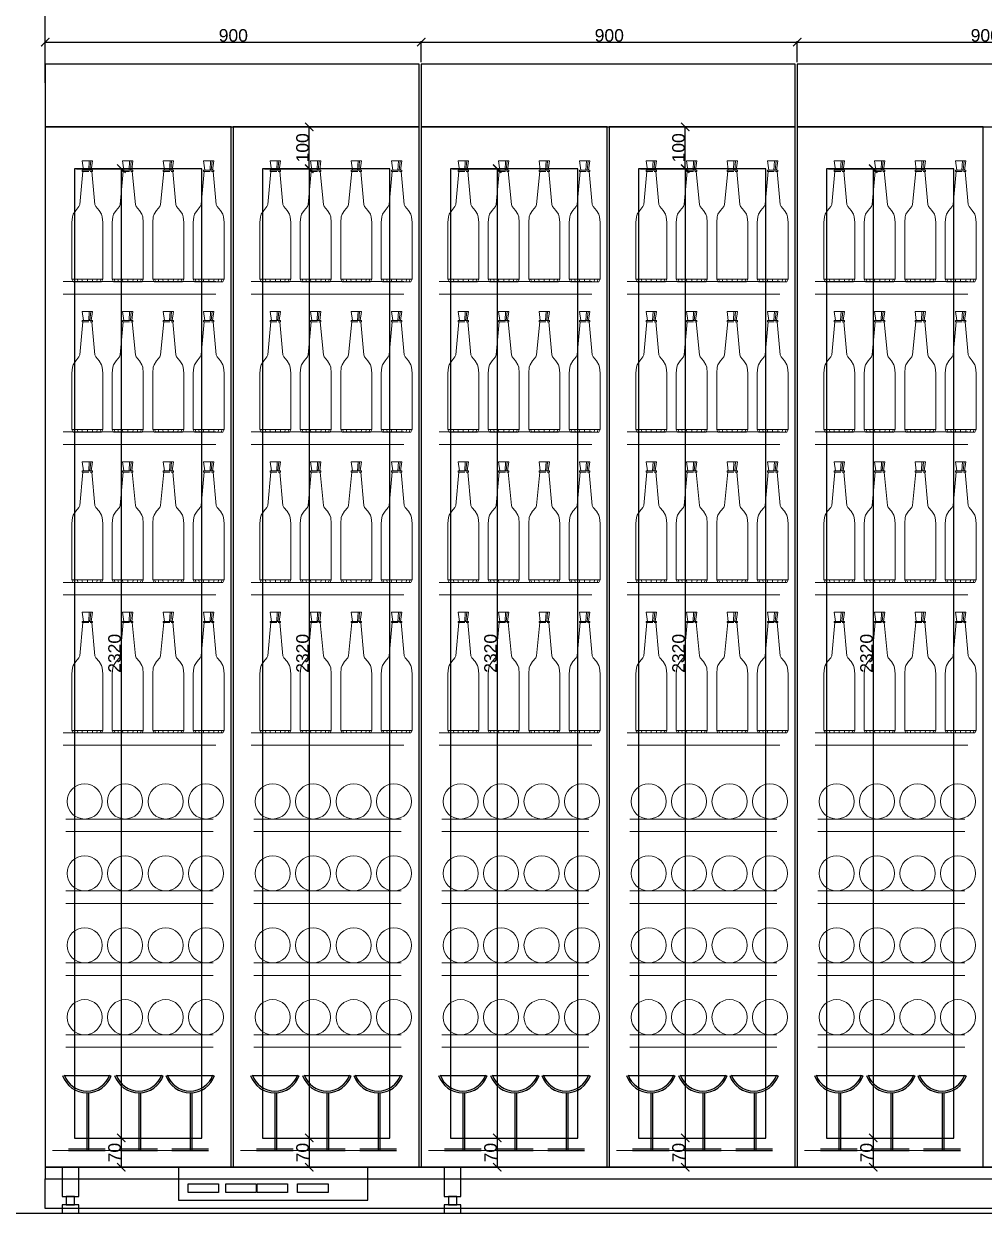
# Model space of a CAD drawing. Header units: millimetres. Extents: x 11444 to 38468, y 2013 to 7470.
# Drawn here: x 32517 to 34816, y 3130 to 5977 of the extents above; entities that cross this region are included whole.
import ezdxf

# ---------------------------------------------------------------- set-up
doc = ezdxf.new("R2010")
doc.units = ezdxf.units.MM
doc.layers.add('Auto-SilikCizgiler', color=251, linetype='Continuous', lineweight=9)
doc.styles.get("Standard").update_dxf_attribs({"font": 'arial.ttf'})
doc.dimstyles.new('ölçü 1_50', dxfattribs={"dimtxt": 30, "dimasz": 20, "dimexe": 2, "dimexo": 5, "dimtad": 1, "dimdec": 0, "dimtxsty": 'Standard', "dimblk": 'ARCHTICK', "dimcen": 2.5, "dimclrd": 256, "dimclre": 256, "dimclrt": 256, "dimadec": 0, "dimazin": 0, "dimtfac": 1, "dimtdec": 0, "dimtmove": 0, "dimatfit": 3, "dimldrblk": 'ARCHTICK', "dimfxl": 1, "dimlwd": -1, "dimlwe": -1, "dimarcsym": 0})

# ---------------------------------------------------------------- blocks, each defined once
blk = doc.blocks.new('sisw')
at = {"layer": 'Auto-SilikCizgiler'}
for points in [[(19158.05, 139884.55, -0.22), (19158.36, 139882.35, -0.16), (19158.36, 139882.35, 0.16), (19158.05, 139884.55, 0.22)], [(19159.29, 139884.55), (19158.2, 139884.55, -0.63), (19158.05, 139884.55, -0.22), (19159.29, 139884.55)], [(19159.29, 139884.55), (19158.05, 139884.55, -0.22), (19158.05, 139884.55, 0.22), (19159.29, 139884.55)], [(19159.29, 139884.55), (19158.05, 139884.55, 0.22), (19158.2, 139884.55, 0.63), (19159.29, 139884.55)], [(19159.29, 139884.55), (19158.48, 139884.55, -0.96), (19158.2, 139884.55, -0.63), (19159.29, 139884.55)], [(19159.29, 139884.55), (19158.2, 139884.55, 0.63), (19158.48, 139884.55, 0.96), (19159.29, 139884.55)], [(19159.29, 139884.55), (19158.86, 139884.55, -1.18), (19158.48, 139884.55, -0.96), (19159.29, 139884.55)], [(19159.29, 139884.55), (19158.48, 139884.55, 0.96), (19158.86, 139884.55, 1.18), (19159.29, 139884.55)], [(19159.29, 139884.55), (19159.29, 139884.55, -1.26), (19158.86, 139884.55, -1.18), (19159.29, 139884.55)], [(19159.29, 139884.55), (19158.86, 139884.55, 1.18), (19159.29, 139884.55, 1.26), (19159.29, 139884.55)], [(19159.29, 139884.55), (19159.29, 139884.55, 1.26), (19159.72, 139884.55, 1.18), (19159.29, 139884.55)], [(19159.29, 139884.55), (19159.72, 139884.55, 1.18), (19160.1, 139884.55, 0.96), (19159.29, 139884.55)], [(19159.29, 139884.55), (19160.1, 139884.55, 0.96), (19160.38, 139884.55, 0.63), (19159.29, 139884.55)], [(19159.29, 139884.55), (19160.38, 139884.55, 0.63), (19160.53, 139884.55, 0.22), (19159.29, 139884.55)], [(19159.29, 139884.55), (19160.53, 139884.55, 0.22), (19160.53, 139884.55, -0.22), (19159.29, 139884.55)], [(19159.29, 139884.55), (19160.53, 139884.55, -0.22), (19160.38, 139884.55, -0.63), (19159.29, 139884.55)], [(19159.29, 139884.55), (19160.38, 139884.55, -0.63), (19160.1, 139884.55, -0.96), (19159.29, 139884.55)], [(19159.29, 139884.55), (19160.1, 139884.55, -0.96), (19159.72, 139884.55, -1.18), (19159.29, 139884.55)], [(19159.29, 139884.55), (19159.72, 139884.55, -1.18), (19159.29, 139884.55, -1.26), (19159.29, 139884.55)], [(19159.72, 139884.55, 1.18), (19159.61, 139882.35, 0.89), (19159.9, 139882.35, 0.72), (19160.1, 139884.55, 0.96)], [(19160.1, 139884.55, -0.96), (19159.9, 139882.35, -0.72), (19159.61, 139882.35, -0.89), (19159.72, 139884.55, -1.18)], [(19160.53, 139884.55, 0.22), (19160.22, 139882.35, 0.16), (19160.22, 139882.35, -0.16), (19160.53, 139884.55, -0.22)], [(19158.21, 139882.04, 0.19), (19157.47, 139874.11, 0.32), (19157.47, 139874.11, -0.32), (19158.21, 139882.04, -0.19)], [(19158.78, 139882.35, 0.3), (19158.2, 139882.35, 0.63), (19158.05, 139882.35, 0.22), (19158.71, 139882.35, 0.1)], [(19158.71, 139882.35, 0.1), (19158.05, 139882.35, 0.22), (19158.05, 139882.35, -0.22), (19158.71, 139882.35, -0.1)], [(19158.05, 139882.35, 0.22), (19158.05, 139882.04, 0.22), (19158.05, 139882.04, -0.22), (19158.05, 139882.35, -0.22)], [(19158.71, 139882.35, -0.1), (19158.05, 139882.35, -0.22), (19158.2, 139882.35, -0.63), (19158.78, 139882.35, -0.3)], [(19158.2, 139882.04, 0.63), (19158.34, 139882.04, 0.55), (19158.21, 139882.04, 0.19), (19158.05, 139882.04, 0.22)], [(19158.05, 139882.04, 0.22), (19158.21, 139882.04, 0.19), (19158.21, 139882.04, -0.19), (19158.05, 139882.04, -0.22)], [(19158.05, 139882.04, -0.22), (19158.21, 139882.04, -0.19), (19158.34, 139882.04, -0.55), (19158.2, 139882.04, -0.63)], [(19158.91, 139882.35, 0.46), (19158.48, 139882.35, 0.96), (19158.2, 139882.35, 0.63), (19158.78, 139882.35, 0.3)], [(19158.78, 139882.35, -0.3), (19158.2, 139882.35, -0.63), (19158.48, 139882.35, -0.96), (19158.91, 139882.35, -0.46)], [(19158.48, 139882.04, 0.96), (19158.58, 139882.04, 0.84), (19158.34, 139882.04, 0.55), (19158.2, 139882.04, 0.63)], [(19158.2, 139882.04, -0.63), (19158.34, 139882.04, -0.55), (19159.67, 139882.04, -1.03), (19158.48, 139882.04, -0.96)], [(19158.36, 139882.35, 0.16), (19158.73, 139882.35, 0.1), (19158.8, 139882.35, 0.28), (19158.47, 139882.35, 0.47)], [(19158.36, 139882.35, -0.16), (19158.73, 139882.35, -0.1), (19158.73, 139882.35, 0.1), (19158.36, 139882.35, 0.16)], [(19158.47, 139882.35, -0.47), (19158.8, 139882.35, -0.28), (19158.73, 139882.35, -0.1), (19158.36, 139882.35, -0.16)], [(19158.47, 139882.35, 0.47), (19158.8, 139882.35, 0.28), (19158.93, 139882.35, 0.43), (19158.69, 139882.35, 0.72)], [(19158.69, 139882.35, -0.72), (19158.93, 139882.35, -0.43), (19158.8, 139882.35, -0.28), (19158.47, 139882.35, -0.47)], [(19159.09, 139882.35, 0.56), (19158.86, 139882.35, 1.18), (19158.48, 139882.35, 0.96), (19158.91, 139882.35, 0.46)], [(19158.91, 139882.35, -0.46), (19158.48, 139882.35, -0.96), (19158.86, 139882.35, -1.18), (19159.09, 139882.35, -0.56)], [(19158.69, 139882.35, 0.72), (19158.93, 139882.35, 0.43), (19159.1, 139882.35, 0.53), (19158.97, 139882.35, 0.89)], [(19158.97, 139882.35, -0.89), (19159.1, 139882.35, -0.53), (19158.93, 139882.35, -0.43), (19158.69, 139882.35, -0.72)], [(19159.29, 139882.35, 0.6), (19159.29, 139882.35, 1.26), (19158.86, 139882.35, 1.18), (19159.09, 139882.35, 0.56)], [(19159.09, 139882.35, -0.56), (19158.86, 139882.35, -1.18), (19159.29, 139882.35, -1.26), (19159.29, 139882.35, -0.6)], [(19159.29, 139882.35, -0.94), (19159.29, 139882.35, -0.57), (19159.1, 139882.35, -0.53), (19158.97, 139882.35, -0.89)], [(19158.97, 139882.35, 0.89), (19159.1, 139882.35, 0.53), (19159.29, 139882.35, 0.57), (19159.29, 139882.35, 0.94)], [(19159.61, 139882.35, -0.89), (19159.48, 139882.35, -0.53), (19159.29, 139882.35, -0.57), (19159.29, 139882.35, -0.94)], [(19159.29, 139882.35, 0.94), (19159.29, 139882.35, 0.57), (19159.48, 139882.35, 0.53), (19159.61, 139882.35, 0.89)], [(19159.29, 139882.35, -0.6), (19159.29, 139882.35, -1.26), (19159.72, 139882.35, -1.18), (19159.49, 139882.35, -0.56)], [(19159.49, 139882.35, 0.56), (19159.72, 139882.35, 1.18), (19159.29, 139882.35, 1.26), (19159.29, 139882.35, 0.6)], [(19159.9, 139882.35, -0.72), (19159.65, 139882.35, -0.43), (19159.48, 139882.35, -0.53), (19159.61, 139882.35, -0.89)], [(19159.61, 139882.35, 0.89), (19159.48, 139882.35, 0.53), (19159.65, 139882.35, 0.43), (19159.9, 139882.35, 0.72)], [(19159.49, 139882.35, -0.56), (19159.72, 139882.35, -1.18), (19160.1, 139882.35, -0.96), (19159.67, 139882.35, -0.46)], [(19159.67, 139882.35, 0.46), (19160.1, 139882.35, 0.96), (19159.72, 139882.35, 1.18), (19159.49, 139882.35, 0.56)], [(19160.11, 139882.35, -0.47), (19159.78, 139882.35, -0.28), (19159.65, 139882.35, -0.43), (19159.9, 139882.35, -0.72)], [(19159.9, 139882.35, 0.72), (19159.65, 139882.35, 0.43), (19159.78, 139882.35, 0.28), (19160.11, 139882.35, 0.47)], [(19159.67, 139882.35, -0.46), (19160.1, 139882.35, -0.96), (19160.38, 139882.35, -0.63), (19159.81, 139882.35, -0.3)], [(19159.81, 139882.35, 0.3), (19160.38, 139882.35, 0.63), (19160.1, 139882.35, 0.96), (19159.67, 139882.35, 0.46)], [(19160.22, 139882.35, -0.16), (19159.85, 139882.35, -0.1), (19159.78, 139882.35, -0.28), (19160.11, 139882.35, -0.47)], [(19160.11, 139882.35, 0.47), (19159.78, 139882.35, 0.28), (19159.85, 139882.35, 0.1), (19160.22, 139882.35, 0.16)], [(19159.81, 139882.35, -0.3), (19160.38, 139882.35, -0.63), (19160.53, 139882.35, -0.22), (19159.88, 139882.35, -0.1)], [(19159.88, 139882.35, 0.1), (19160.53, 139882.35, 0.22), (19160.38, 139882.35, 0.63), (19159.81, 139882.35, 0.3)], [(19160.22, 139882.35, 0.16), (19159.85, 139882.35, 0.1), (19159.85, 139882.35, -0.1), (19160.22, 139882.35, -0.16)], [(19159.88, 139882.35, -0.1), (19160.53, 139882.35, -0.22), (19160.53, 139882.35, 0.22), (19159.88, 139882.35, 0.1)], [(19160.1, 139882.04, -0.96), (19160, 139882.04, -0.84), (19160.24, 139882.04, -0.55), (19160.38, 139882.04, -0.63)], [(19160.38, 139882.04, 0.63), (19160.24, 139882.04, 0.55), (19160, 139882.04, 0.84), (19160.1, 139882.04, 0.96)], [(19160.38, 139882.04, -0.63), (19160.24, 139882.04, -0.55), (19160.37, 139882.04, -0.19), (19160.53, 139882.04, -0.22)], [(19160.53, 139882.04, 0.22), (19160.37, 139882.04, 0.19), (19160.24, 139882.04, 0.55), (19160.38, 139882.04, 0.63)], [(19160.37, 139882.04, -0.19), (19161.11, 139874.11, -0.32), (19161.11, 139874.11, 0.32), (19160.37, 139882.04, 0.19)], [(19160.53, 139882.04, -0.22), (19160.37, 139882.04, -0.19), (19160.37, 139882.04, 0.19), (19160.53, 139882.04, 0.22)], [(19160.53, 139882.35, -0.22), (19160.53, 139882.04, -0.22), (19160.53, 139882.04, 0.22), (19160.53, 139882.35, 0.22)], [(19156.5, 139872.71, 0.49), (19155.89, 139871.78, 0.6), (19155.89, 139871.78, -0.6), (19156.5, 139872.71, -0.49)], [(19157.28, 139873.64, 0.35), (19156.5, 139872.71, 0.49), (19156.5, 139872.71, -0.49), (19157.28, 139873.64, -0.35)], [(19157.47, 139874.11, 0.32), (19157.28, 139873.64, 0.35), (19157.28, 139873.64, -0.35), (19157.47, 139874.11, -0.32)], [(19161.11, 139874.11, -0.32), (19161.3, 139873.64, -0.35), (19161.3, 139873.64, 0.35), (19161.11, 139874.11, 0.32)], [(19161.3, 139873.64, -0.35), (19162.09, 139872.71, -0.49), (19162.09, 139872.71, 0.49), (19161.3, 139873.64, 0.35)], [(19162.09, 139872.71, -0.49), (19162.69, 139871.78, -0.6), (19162.69, 139871.78, 0.6), (19162.09, 139872.71, 0.49)], [(19155.72, 139871.19, 0.63), (19155.58, 139869.78, 0.65), (19155.58, 139869.78, -0.65), (19155.72, 139871.19, -0.63)], [(19155.58, 139869.78, 0.65), (19155.58, 139856.26, 0.65), (19155.58, 139856.26, -0.65), (19155.58, 139869.78, -0.65)], [(19155.89, 139871.78, 0.6), (19155.72, 139871.19, 0.63), (19155.72, 139871.19, -0.63), (19155.89, 139871.78, -0.6)], [(19162.69, 139871.78, -0.6), (19162.86, 139871.19, -0.63), (19162.86, 139871.19, 0.63), (19162.69, 139871.78, 0.6)], [(19162.86, 139871.19, -0.63), (19163.01, 139869.78, -0.65), (19163.01, 139869.78, 0.65), (19162.86, 139871.19, 0.63)], [(19163.01, 139869.78, -0.65), (19163.01, 139856.26, -0.65), (19163.01, 139856.26, 0.65), (19163.01, 139869.78, 0.65)], [(19156.02, 139856.26, 1.89), (19156.3, 139855.63, 1.73), (19155.89, 139855.63, 0.6), (19155.58, 139856.26, 0.65)], [(19155.58, 139856.26, 0.65), (19155.89, 139855.63, 0.6), (19155.89, 139855.63, -0.6), (19155.58, 139856.26, -0.65)], [(19155.58, 139856.26, -0.65), (19155.89, 139855.63, -0.6), (19156.3, 139855.63, -1.73), (19156.02, 139856.26, -1.89)], [(19156.3, 139855.63, 1.73), (19157.11, 139855.63, 1.26), (19156.82, 139855.63, 0.44), (19155.89, 139855.63, 0.6)], [(19155.89, 139855.63, 0.6), (19156.82, 139855.63, 0.44), (19156.82, 139855.63, -0.44), (19155.89, 139855.63, -0.6)], [(19155.89, 139855.63, -0.6), (19156.82, 139855.63, -0.44), (19157.11, 139855.63, -1.26), (19156.3, 139855.63, -1.73)], [(19156.87, 139856.26, 2.89), (19157.07, 139855.63, 2.65), (19156.3, 139855.63, 1.73), (19156.02, 139856.26, 1.89)], [(19156.02, 139856.26, -1.89), (19156.3, 139855.63, -1.73), (19157.07, 139855.63, -2.65), (19156.87, 139856.26, -2.89)], [(19157.07, 139855.63, 2.65), (19157.68, 139855.63, 1.93), (19157.11, 139855.63, 1.26), (19156.3, 139855.63, 1.73)], [(19156.3, 139855.63, -1.73), (19157.11, 139855.63, -1.26), (19157.68, 139855.63, -1.93), (19157.07, 139855.63, -2.65)], [(19156.87, 139856.26, -2.89), (19157.07, 139855.63, -2.65), (19158.11, 139855.63, -3.25), (19158, 139856.26, -3.54)], [(19158, 139856.26, 3.54), (19158.11, 139855.63, 3.25), (19157.07, 139855.63, 2.65), (19156.87, 139856.26, 2.89)], [(19158.11, 139855.63, 3.25), (19158.43, 139855.63, 2.36), (19157.68, 139855.63, 1.93), (19157.07, 139855.63, 2.65)], [(19157.07, 139855.63, -2.65), (19157.68, 139855.63, -1.93), (19158.43, 139855.63, -2.36), (19158.11, 139855.63, -3.25)], [(19158, 139856.26, -3.54), (19158.11, 139855.63, -3.25), (19159.29, 139855.63, -3.46), (19159.29, 139856.26, -3.77)], [(19159.29, 139856.26, 3.77), (19159.29, 139855.63, 3.46), (19158.11, 139855.63, 3.25), (19158, 139856.26, 3.54)], [(19158.11, 139855.63, -3.25), (19158.43, 139855.63, -2.36), (19159.29, 139855.63, -2.51), (19159.29, 139855.63, -3.46)], [(19159.29, 139855.63, 3.46), (19159.29, 139855.63, 2.51), (19158.43, 139855.63, 2.36), (19158.11, 139855.63, 3.25)], [(19159.29, 139856.26, -3.77), (19159.29, 139855.63, -3.46), (19160.47, 139855.63, -3.25), (19160.58, 139856.26, -3.54)], [(19160.58, 139856.26, 3.54), (19160.47, 139855.63, 3.25), (19159.29, 139855.63, 3.46), (19159.29, 139856.26, 3.77)], [(19159.29, 139855.63, -3.46), (19159.29, 139855.63, -2.51), (19160.15, 139855.63, -2.36), (19160.47, 139855.63, -3.25)], [(19160.47, 139855.63, 3.25), (19160.15, 139855.63, 2.36), (19159.29, 139855.63, 2.51), (19159.29, 139855.63, 3.46)], [(19160.47, 139855.63, -3.25), (19160.15, 139855.63, -2.36), (19160.91, 139855.63, -1.93), (19161.51, 139855.63, -2.65)], [(19161.51, 139855.63, 2.65), (19160.91, 139855.63, 1.93), (19160.15, 139855.63, 2.36), (19160.47, 139855.63, 3.25)], [(19160.58, 139856.26, -3.54), (19160.47, 139855.63, -3.25), (19161.51, 139855.63, -2.65), (19161.72, 139856.26, -2.89)], [(19161.72, 139856.26, 2.89), (19161.51, 139855.63, 2.65), (19160.47, 139855.63, 3.25), (19160.58, 139856.26, 3.54)], [(19161.51, 139855.63, -2.65), (19160.91, 139855.63, -1.93), (19161.47, 139855.63, -1.26), (19162.29, 139855.63, -1.73)], [(19162.29, 139855.63, 1.73), (19161.47, 139855.63, 1.26), (19160.91, 139855.63, 1.93), (19161.51, 139855.63, 2.65)], [(19162.29, 139855.63, -1.73), (19161.47, 139855.63, -1.26), (19161.77, 139855.63, -0.44), (19162.7, 139855.63, -0.6)], [(19162.7, 139855.63, 0.6), (19161.77, 139855.63, 0.44), (19161.47, 139855.63, 1.26), (19162.29, 139855.63, 1.73)], [(19161.72, 139856.26, -2.89), (19161.51, 139855.63, -2.65), (19162.29, 139855.63, -1.73), (19162.56, 139856.26, -1.89)], [(19162.56, 139856.26, 1.89), (19162.29, 139855.63, 1.73), (19161.51, 139855.63, 2.65), (19161.72, 139856.26, 2.89)], [(19162.7, 139855.63, -0.6), (19161.77, 139855.63, -0.44), (19161.77, 139855.63, 0.44), (19162.7, 139855.63, 0.6)], [(19162.56, 139856.26, -1.89), (19162.29, 139855.63, -1.73), (19162.7, 139855.63, -0.6), (19163.01, 139856.26, -0.65)], [(19163.01, 139856.26, 0.65), (19162.7, 139855.63, 0.6), (19162.29, 139855.63, 1.73), (19162.56, 139856.26, 1.89)], [(19163.01, 139856.26, -0.65), (19162.7, 139855.63, -0.6), (19162.7, 139855.63, 0.6), (19163.01, 139856.26, 0.65)]]:
    blk.add_3dface(points, dxfattribs=at)
blk = doc.blocks.new('_ArchTick')
at = {"color": 0, "linetype": 'ByBlock', "const_width": 0.15}
blk.add_lwpolyline([(-0.5, -0.5), (0.5, 0.5)], dxfattribs=at)
blk = doc.blocks.new('*D156')
at = {"transparency": 16777216}
for p, q in [((32568.4, 5836.2), (32568.4, 6075.2)), ((32568.4, 6073.2), (36168.4, 6073.2)), ((36168.4, 5919.7), (36168.4, 6075.2))]:
    blk.add_line(p, q, dxfattribs=at)
at = {"layer": 'Defpoints', "color": 0, "transparency": 16777216}
for p in [(36168.4, 6073.2), (36168.4, 5914.7), (32568.4, 5831.2)]:
    blk.add_point(p, dxfattribs=at)
at = {"transparency": 16777216, "xscale": 20, "yscale": 20, "zscale": 20, "rotation": 180}
blk.add_blockref('_ArchTick', (32568.4, 6073.2), dxfattribs=at)
at = {"transparency": 16777216, "xscale": 20, "yscale": 20, "zscale": 20}
blk.add_blockref('_ArchTick', (36168.4, 6073.2), dxfattribs=at)
at = {"transparency": 16777216, "insert": (34368.4, 6089.1), "char_height": 30, "attachment_point": 5}
blk.add_mtext('3600', dxfattribs=at)
blk = doc.blocks.new('A$C2D1D6223')
for p, q in [((4.4, 90.4), (59.2, 90.4)), ((30.9, 69.5), (30.9, 0)), ((32.9, 69.5), (32.9, 0)), ((8.8, 2), (53, 2)), ((8.8, 0), (53, 0))]:
    blk.add_line(p, q)
for radius in [30.9, 28.9]:
    blk.add_arc((30.9, 100.3), radius, 198.7493, 341.2507)
blk = doc.blocks.new('*D178')
at = {"transparency": 16777216}
for p, q in [((32643.4, 5630.4), (32752.2, 5630.4)), ((32750.2, 5630.4), (32750.2, 3310.4)), ((32643.4, 3310.4), (32752.2, 3310.4))]:
    blk.add_line(p, q, dxfattribs=at)
at = {"layer": 'Defpoints', "color": 0, "transparency": 16777216}
for p in [(32638.4, 5630.4), (32638.4, 3310.4), (32750.2, 3310.4)]:
    blk.add_point(p, dxfattribs=at)
at = {"transparency": 16777216, "xscale": 20, "yscale": 20, "zscale": 20}
for p, rotation in [((32750.2, 5630.4), 90), ((32750.2, 3310.4), 270)]:
    blk.add_blockref('_ArchTick', p, dxfattribs=dict(at, rotation=rotation))
at = {"transparency": 16777216, "insert": (32734.2, 4470.4), "char_height": 30, "attachment_point": 5, "rotation": 90}
blk.add_mtext('2320', dxfattribs=at)
blk = doc.blocks.new('*D179')
at = {"transparency": 16777216}
for p, q in [((32643.4, 3310.4), (32752.2, 3310.4)), ((32750.2, 3310.4), (32750.2, 3240.4)), ((32643.4, 3240.4), (32752.2, 3240.4))]:
    blk.add_line(p, q, dxfattribs=at)
at = {"layer": 'Defpoints', "color": 0, "transparency": 16777216}
for p in [(32638.4, 3310.4), (32638.4, 3240.4), (32750.2, 3240.4)]:
    blk.add_point(p, dxfattribs=at)
at = {"transparency": 16777216, "xscale": 20, "yscale": 20, "zscale": 20}
for p, rotation in [((32750.2, 3310.4), 90), ((32750.2, 3240.4), 270)]:
    blk.add_blockref('_ArchTick', p, dxfattribs=dict(at, rotation=rotation))
at = {"transparency": 16777216, "insert": (32734.2, 3275.4), "char_height": 30, "attachment_point": 5, "rotation": 90}
blk.add_mtext('70', dxfattribs=at)
blk = doc.blocks.new('*D220')
at = {"transparency": 16777216}
for p, q in [((33023.4, 5730.4), (33202.2, 5730.4)), ((33200.2, 5630.4), (33200.2, 5730.4)), ((33093.4, 5630.4), (33202.2, 5630.4))]:
    blk.add_line(p, q, dxfattribs=at)
at = {"layer": 'Defpoints', "color": 0, "transparency": 16777216}
for p in [(33018.4, 5730.4), (33200.2, 5730.4), (33088.4, 5630.4)]:
    blk.add_point(p, dxfattribs=at)
at = {"transparency": 16777216, "xscale": 20, "yscale": 20, "zscale": 20}
for p, rotation in [((33200.2, 5730.4), 90), ((33200.2, 5630.4), 270)]:
    blk.add_blockref('_ArchTick', p, dxfattribs=dict(at, rotation=rotation))
at = {"transparency": 16777216, "insert": (33184.2, 5680.4), "char_height": 30, "attachment_point": 5, "rotation": 90}
blk.add_mtext('100', dxfattribs=at)
blk = doc.blocks.new('*D221')
at = {"transparency": 16777216}
for p, q in [((33093.4, 5630.4), (33202.2, 5630.4)), ((33200.2, 5630.4), (33200.2, 3310.4)), ((33093.4, 3310.4), (33202.2, 3310.4))]:
    blk.add_line(p, q, dxfattribs=at)
at = {"layer": 'Defpoints', "color": 0, "transparency": 16777216}
for p in [(33088.4, 5630.4), (33088.4, 3310.4), (33200.2, 3310.4)]:
    blk.add_point(p, dxfattribs=at)
at = {"transparency": 16777216, "xscale": 20, "yscale": 20, "zscale": 20}
for p, rotation in [((33200.2, 5630.4), 90), ((33200.2, 3310.4), 270)]:
    blk.add_blockref('_ArchTick', p, dxfattribs=dict(at, rotation=rotation))
at = {"transparency": 16777216, "insert": (33184.2, 4470.4), "char_height": 30, "attachment_point": 5, "rotation": 90}
blk.add_mtext('2320', dxfattribs=at)
blk = doc.blocks.new('*D222')
at = {"transparency": 16777216}
for p, q in [((33093.4, 3310.4), (33202.2, 3310.4)), ((33200.2, 3310.4), (33200.2, 3240.4)), ((33093.4, 3240.4), (33202.2, 3240.4))]:
    blk.add_line(p, q, dxfattribs=at)
at = {"layer": 'Defpoints', "color": 0, "transparency": 16777216}
for p in [(33088.4, 3310.4), (33088.4, 3240.4), (33200.2, 3240.4)]:
    blk.add_point(p, dxfattribs=at)
at = {"transparency": 16777216, "xscale": 20, "yscale": 20, "zscale": 20}
for p, rotation in [((33200.2, 3310.4), 90), ((33200.2, 3240.4), 270)]:
    blk.add_blockref('_ArchTick', p, dxfattribs=dict(at, rotation=rotation))
at = {"transparency": 16777216, "insert": (33184.2, 3275.4), "char_height": 30, "attachment_point": 5, "rotation": 90}
blk.add_mtext('70', dxfattribs=at)
blk = doc.blocks.new('*D226')
at = {"transparency": 16777216}
for p, q in [((32568.4, 5885.4), (32568.4, 5935.4)), ((32568.4, 5933.4), (33468.4, 5933.4)), ((33468.4, 5885.4), (33468.4, 5935.4))]:
    blk.add_line(p, q, dxfattribs=at)
at = {"layer": 'Defpoints', "color": 0, "transparency": 16777216}
for p in [(33468.4, 5933.4), (32568.4, 5880.4), (33468.4, 5880.4)]:
    blk.add_point(p, dxfattribs=at)
at = {"transparency": 16777216, "xscale": 20, "yscale": 20, "zscale": 20, "rotation": 180}
blk.add_blockref('_ArchTick', (32568.4, 5933.4), dxfattribs=at)
at = {"transparency": 16777216, "xscale": 20, "yscale": 20, "zscale": 20}
blk.add_blockref('_ArchTick', (33468.4, 5933.4), dxfattribs=at)
at = {"transparency": 16777216, "insert": (33018.4, 5949.3), "char_height": 30, "attachment_point": 5}
blk.add_mtext('900', dxfattribs=at)
blk = doc.blocks.new('*D232')
at = {"transparency": 16777216}
for p, q in [((33543.4, 5630.4), (33652.2, 5630.4)), ((33650.2, 5630.4), (33650.2, 3310.4)), ((33543.4, 3310.4), (33652.2, 3310.4))]:
    blk.add_line(p, q, dxfattribs=at)
at = {"layer": 'Defpoints', "color": 0, "transparency": 16777216}
for p in [(33538.4, 5630.4), (33538.4, 3310.4), (33650.2, 3310.4)]:
    blk.add_point(p, dxfattribs=at)
at = {"transparency": 16777216, "xscale": 20, "yscale": 20, "zscale": 20}
for p, rotation in [((33650.2, 5630.4), 90), ((33650.2, 3310.4), 270)]:
    blk.add_blockref('_ArchTick', p, dxfattribs=dict(at, rotation=rotation))
at = {"transparency": 16777216, "insert": (33634.2, 4470.4), "char_height": 30, "attachment_point": 5, "rotation": 90}
blk.add_mtext('2320', dxfattribs=at)
blk = doc.blocks.new('*D233')
at = {"transparency": 16777216}
for p, q in [((33543.4, 3310.4), (33652.2, 3310.4)), ((33650.2, 3310.4), (33650.2, 3240.4)), ((33543.4, 3240.4), (33652.2, 3240.4))]:
    blk.add_line(p, q, dxfattribs=at)
at = {"layer": 'Defpoints', "color": 0, "transparency": 16777216}
for p in [(33538.4, 3310.4), (33538.4, 3240.4), (33650.2, 3240.4)]:
    blk.add_point(p, dxfattribs=at)
at = {"transparency": 16777216, "xscale": 20, "yscale": 20, "zscale": 20}
for p, rotation in [((33650.2, 3310.4), 90), ((33650.2, 3240.4), 270)]:
    blk.add_blockref('_ArchTick', p, dxfattribs=dict(at, rotation=rotation))
at = {"transparency": 16777216, "insert": (33634.2, 3275.4), "char_height": 30, "attachment_point": 5, "rotation": 90}
blk.add_mtext('70', dxfattribs=at)
blk = doc.blocks.new('*D229')
at = {"transparency": 16777216}
for p, q in [((33923.4, 5730.4), (34102.2, 5730.4)), ((34100.2, 5630.4), (34100.2, 5730.4)), ((33993.4, 5630.4), (34102.2, 5630.4))]:
    blk.add_line(p, q, dxfattribs=at)
at = {"layer": 'Defpoints', "color": 0, "transparency": 16777216}
for p in [(33918.4, 5730.4), (34100.2, 5730.4), (33988.4, 5630.4)]:
    blk.add_point(p, dxfattribs=at)
at = {"transparency": 16777216, "xscale": 20, "yscale": 20, "zscale": 20}
for p, rotation in [((34100.2, 5730.4), 90), ((34100.2, 5630.4), 270)]:
    blk.add_blockref('_ArchTick', p, dxfattribs=dict(at, rotation=rotation))
at = {"transparency": 16777216, "insert": (34084.2, 5680.4), "char_height": 30, "attachment_point": 5, "rotation": 90}
blk.add_mtext('100', dxfattribs=at)
blk = doc.blocks.new('*D230')
at = {"transparency": 16777216}
for p, q in [((33993.4, 5630.4), (34102.2, 5630.4)), ((34100.2, 5630.4), (34100.2, 3310.4)), ((33993.4, 3310.4), (34102.2, 3310.4))]:
    blk.add_line(p, q, dxfattribs=at)
at = {"layer": 'Defpoints', "color": 0, "transparency": 16777216}
for p in [(33988.4, 5630.4), (33988.4, 3310.4), (34100.2, 3310.4)]:
    blk.add_point(p, dxfattribs=at)
at = {"transparency": 16777216, "xscale": 20, "yscale": 20, "zscale": 20}
for p, rotation in [((34100.2, 5630.4), 90), ((34100.2, 3310.4), 270)]:
    blk.add_blockref('_ArchTick', p, dxfattribs=dict(at, rotation=rotation))
at = {"transparency": 16777216, "insert": (34084.2, 4470.4), "char_height": 30, "attachment_point": 5, "rotation": 90}
blk.add_mtext('2320', dxfattribs=at)
blk = doc.blocks.new('*D231')
at = {"transparency": 16777216}
for p, q in [((33993.4, 3310.4), (34102.2, 3310.4)), ((34100.2, 3310.4), (34100.2, 3240.4)), ((33993.4, 3240.4), (34102.2, 3240.4))]:
    blk.add_line(p, q, dxfattribs=at)
at = {"layer": 'Defpoints', "color": 0, "transparency": 16777216}
for p in [(33988.4, 3310.4), (33988.4, 3240.4), (34100.2, 3240.4)]:
    blk.add_point(p, dxfattribs=at)
at = {"transparency": 16777216, "xscale": 20, "yscale": 20, "zscale": 20}
for p, rotation in [((34100.2, 3310.4), 90), ((34100.2, 3240.4), 270)]:
    blk.add_blockref('_ArchTick', p, dxfattribs=dict(at, rotation=rotation))
at = {"transparency": 16777216, "insert": (34084.2, 3275.4), "char_height": 30, "attachment_point": 5, "rotation": 90}
blk.add_mtext('70', dxfattribs=at)
blk = doc.blocks.new('*D228')
at = {"transparency": 16777216}
for p, q in [((33468.4, 5885.4), (33468.4, 5935.4)), ((33468.4, 5933.4), (34368.4, 5933.4)), ((34368.4, 5885.4), (34368.4, 5935.4))]:
    blk.add_line(p, q, dxfattribs=at)
at = {"layer": 'Defpoints', "color": 0, "transparency": 16777216}
for p in [(34368.4, 5933.4), (33468.4, 5880.4), (34368.4, 5880.4)]:
    blk.add_point(p, dxfattribs=at)
at = {"transparency": 16777216, "xscale": 20, "yscale": 20, "zscale": 20, "rotation": 180}
blk.add_blockref('_ArchTick', (33468.4, 5933.4), dxfattribs=at)
at = {"transparency": 16777216, "xscale": 20, "yscale": 20, "zscale": 20}
blk.add_blockref('_ArchTick', (34368.4, 5933.4), dxfattribs=at)
at = {"transparency": 16777216, "insert": (33918.4, 5949.3), "char_height": 30, "attachment_point": 5}
blk.add_mtext('900', dxfattribs=at)
blk = doc.blocks.new('*D244')
at = {"transparency": 16777216}
for p, q in [((34443.4, 5630.4), (34552.2, 5630.4)), ((34550.2, 5630.4), (34550.2, 3310.4)), ((34443.4, 3310.4), (34552.2, 3310.4))]:
    blk.add_line(p, q, dxfattribs=at)
at = {"layer": 'Defpoints', "color": 0, "transparency": 16777216}
for p in [(34438.4, 5630.4), (34438.4, 3310.4), (34550.2, 3310.4)]:
    blk.add_point(p, dxfattribs=at)
at = {"transparency": 16777216, "xscale": 20, "yscale": 20, "zscale": 20}
for p, rotation in [((34550.2, 5630.4), 90), ((34550.2, 3310.4), 270)]:
    blk.add_blockref('_ArchTick', p, dxfattribs=dict(at, rotation=rotation))
at = {"transparency": 16777216, "insert": (34534.2, 4470.4), "char_height": 30, "attachment_point": 5, "rotation": 90}
blk.add_mtext('2320', dxfattribs=at)
blk = doc.blocks.new('*D245')
at = {"transparency": 16777216}
for p, q in [((34443.4, 3310.4), (34552.2, 3310.4)), ((34550.2, 3310.4), (34550.2, 3240.4)), ((34443.4, 3240.4), (34552.2, 3240.4))]:
    blk.add_line(p, q, dxfattribs=at)
at = {"layer": 'Defpoints', "color": 0, "transparency": 16777216}
for p in [(34438.4, 3310.4), (34438.4, 3240.4), (34550.2, 3240.4)]:
    blk.add_point(p, dxfattribs=at)
at = {"transparency": 16777216, "xscale": 20, "yscale": 20, "zscale": 20}
for p, rotation in [((34550.2, 3310.4), 90), ((34550.2, 3240.4), 270)]:
    blk.add_blockref('_ArchTick', p, dxfattribs=dict(at, rotation=rotation))
at = {"transparency": 16777216, "insert": (34534.2, 3275.4), "char_height": 30, "attachment_point": 5, "rotation": 90}
blk.add_mtext('70', dxfattribs=at)
blk = doc.blocks.new('*D234')
at = {"transparency": 16777216}
for p, q in [((34368.4, 5885.4), (34368.4, 5935.4)), ((34368.4, 5933.4), (35268.4, 5933.4)), ((35268.4, 5885.4), (35268.4, 5935.4))]:
    blk.add_line(p, q, dxfattribs=at)
at = {"layer": 'Defpoints', "color": 0, "transparency": 16777216}
for p in [(35268.4, 5933.4), (34368.4, 5880.4), (35268.4, 5880.4)]:
    blk.add_point(p, dxfattribs=at)
at = {"transparency": 16777216, "xscale": 20, "yscale": 20, "zscale": 20, "rotation": 180}
blk.add_blockref('_ArchTick', (34368.4, 5933.4), dxfattribs=at)
at = {"transparency": 16777216, "xscale": 20, "yscale": 20, "zscale": 20}
blk.add_blockref('_ArchTick', (35268.4, 5933.4), dxfattribs=at)
at = {"transparency": 16777216, "insert": (34818.4, 5949.3), "char_height": 30, "attachment_point": 5}
blk.add_mtext('900', dxfattribs=at)

msp = doc.modelspace()

# ---------------------------------------------------------------- linework, layer by layer
msp.add_line((11444.3, 3130.4), (38468, 3130.4))
for points in [[(32568.4, 5730.4), (33463.4, 5730.4), (33463.4, 5880.4), (32568.4, 5880.4)], [(33468.4, 5730.4), (34363.4, 5730.4), (34363.4, 5880.4), (33468.4, 5880.4)], [(34368.4, 5730.4), (35263.4, 5730.4), (35263.4, 5880.4), (34368.4, 5880.4)], [(32568.4, 3240.4), (33013.4, 3240.4), (33013.4, 5730.4), (32568.4, 5730.4)], [(33018.4, 3240.4), (33463.4, 3240.4), (33463.4, 5730.4), (33018.4, 5730.4)], [(33468.4, 3240.4), (33913.4, 3240.4), (33913.4, 5730.4), (33468.4, 5730.4)], [(33918.4, 3240.4), (34363.4, 3240.4), (34363.4, 5730.4), (33918.4, 5730.4)], [(34368.4, 3240.4), (34813.4, 3240.4), (34813.4, 5730.4), (34368.4, 5730.4)], [(32638.4, 3310.4), (32943.4, 3310.4), (32943.4, 5630.4), (32638.4, 5630.4)], [(33088.4, 3310.4), (33393.4, 3310.4), (33393.4, 5630.4), (33088.4, 5630.4)], [(33538.4, 3310.4), (33843.4, 3310.4), (33843.4, 5630.4), (33538.4, 5630.4)], [(33988.4, 3310.4), (34293.4, 3310.4), (34293.4, 5630.4), (33988.4, 5630.4)], [(34438.4, 3310.4), (34743.4, 3310.4), (34743.4, 5630.4), (34438.4, 5630.4)], [(32568.4, 3240.4), (36168.4, 3240.4), (36168.4, 3240.4), (32568.4, 3240.4)], [(32568.4, 3212.6), (36168.4, 3212.6), (36168.4, 3240.4), (32568.4, 3240.4)], [(32608.4, 3170.4), (32648.4, 3170.4), (32648.4, 3240.4), (32608.4, 3240.4)], [(33340.3, 3240.4), (32887.1, 3240.4), (32887.1, 3161.8), (33340.3, 3161.8)], [(33523.4, 3170.4), (33563.4, 3170.4), (33563.4, 3240.4), (33523.4, 3240.4)], [(32568.4, 3212.6), (36168.4, 3212.6), (36168.4, 3141.6), (32568.4, 3141.6)], [(32910.2, 3200.6), (32982.9, 3200.6), (32982.9, 3180.1), (32910.2, 3180.1)], [(33000.1, 3200.6), (33072.8, 3200.6), (33072.8, 3180.1), (33000.1, 3180.1)], [(33075.7, 3200.6), (33148.4, 3200.6), (33148.4, 3180.1), (33075.7, 3180.1)], [(33172.4, 3200.6), (33245.1, 3200.6), (33245.1, 3180.1), (33172.4, 3180.1)], [(32638.4, 3170.4), (32618.4, 3170.4), (32618.4, 3150.4), (32638.4, 3150.4)], [(33553.4, 3170.4), (33533.4, 3170.4), (33533.4, 3150.4), (33553.4, 3150.4)], [(32608.4, 3130.4), (32648.4, 3130.4), (32648.4, 3150.4), (32608.4, 3150.4)], [(33523.4, 3130.4), (33563.4, 3130.4), (33563.4, 3150.4), (33523.4, 3150.4)]]:
    msp.add_lwpolyline(points, close=True)
at = {"layer": 'Auto-SilikCizgiler'}
for points in [[(32976.3, 5360.4), (32611.3, 5360.4)], [(33426.3, 5360.4), (33061.3, 5360.4)], [(33876.3, 5360.4), (33511.3, 5360.4)], [(34326.3, 5360.4), (33961.3, 5360.4)], [(34776.3, 5360.4), (34411.3, 5360.4)], [(32611.3, 5330.4), (32976.3, 5330.4)], [(33061.3, 5330.4), (33426.3, 5330.4)], [(33511.3, 5330.4), (33876.3, 5330.4)], [(33961.3, 5330.4), (34326.3, 5330.4)], [(34411.3, 5330.4), (34776.3, 5330.4)], [(32976.3, 5000.4), (32611.3, 5000.4)], [(33426.3, 5000.4), (33061.3, 5000.4)], [(33876.3, 5000.4), (33511.3, 5000.4)], [(34326.3, 5000.4), (33961.3, 5000.4)], [(34776.3, 5000.4), (34411.3, 5000.4)], [(32611.3, 4970.4), (32976.3, 4970.4)], [(33061.3, 4970.4), (33426.3, 4970.4)], [(33511.3, 4970.4), (33876.3, 4970.4)], [(33961.3, 4970.4), (34326.3, 4970.4)], [(34411.3, 4970.4), (34776.3, 4970.4)], [(32976.3, 4640.4), (32611.3, 4640.4)], [(33426.3, 4640.4), (33061.3, 4640.4)], [(33876.3, 4640.4), (33511.3, 4640.4)], [(34326.3, 4640.4), (33961.3, 4640.4)], [(34776.3, 4640.4), (34411.3, 4640.4)], [(32611.3, 4610.4), (32976.3, 4610.4)], [(33061.3, 4610.4), (33426.3, 4610.4)], [(33511.3, 4610.4), (33876.3, 4610.4)], [(33961.3, 4610.4), (34326.3, 4610.4)], [(34411.3, 4610.4), (34776.3, 4610.4)], [(32976.3, 4280.4), (32611.3, 4280.4)], [(33426.3, 4280.4), (33061.3, 4280.4)], [(33876.3, 4280.4), (33511.3, 4280.4)], [(34326.3, 4280.4), (33961.3, 4280.4)], [(34776.3, 4280.4), (34411.3, 4280.4)], [(32611.3, 4250.4), (32976.3, 4250.4)], [(33061.3, 4250.4), (33426.3, 4250.4)], [(33511.3, 4250.4), (33876.3, 4250.4)], [(33961.3, 4250.4), (34326.3, 4250.4)], [(34411.3, 4250.4), (34776.3, 4250.4)], [(32969.8, 4073.9), (32617.7, 4073.9)], [(33419.8, 4073.9), (33067.7, 4073.9)], [(33869.8, 4073.9), (33517.7, 4073.9)], [(34319.8, 4073.9), (33967.7, 4073.9)], [(34769.8, 4073.9), (34417.7, 4073.9)], [(32617.7, 4043.9), (32969.8, 4043.9)], [(33067.7, 4043.9), (33419.8, 4043.9)], [(33517.7, 4043.9), (33869.8, 4043.9)], [(33967.7, 4043.9), (34319.8, 4043.9)], [(34417.7, 4043.9), (34769.8, 4043.9)], [(32969.8, 3901.8), (32617.7, 3901.8)], [(33419.8, 3901.8), (33067.7, 3901.8)], [(33869.8, 3901.8), (33517.7, 3901.8)], [(34319.8, 3901.8), (33967.7, 3901.8)], [(34769.8, 3901.8), (34417.7, 3901.8)], [(32617.7, 3871.8), (32969.8, 3871.8)], [(33067.7, 3871.8), (33419.8, 3871.8)], [(33517.7, 3871.8), (33869.8, 3871.8)], [(33967.7, 3871.8), (34319.8, 3871.8)], [(34417.7, 3871.8), (34769.8, 3871.8)], [(32969.8, 3729.7), (32617.7, 3729.7)], [(33419.8, 3729.7), (33067.7, 3729.7)], [(33869.8, 3729.7), (33517.7, 3729.7)], [(34319.8, 3729.7), (33967.7, 3729.7)], [(34769.8, 3729.7), (34417.7, 3729.7)], [(32617.7, 3699.7), (32969.8, 3699.7)], [(33067.7, 3699.7), (33419.8, 3699.7)], [(33517.7, 3699.7), (33869.8, 3699.7)], [(33967.7, 3699.7), (34319.8, 3699.7)], [(34417.7, 3699.7), (34769.8, 3699.7)], [(32969.8, 3557.6), (32617.7, 3557.6)], [(33419.8, 3557.6), (33067.7, 3557.6)], [(33869.8, 3557.6), (33517.7, 3557.6)], [(34319.8, 3557.6), (33967.7, 3557.6)], [(34769.8, 3557.6), (34417.7, 3557.6)], [(32617.7, 3527.6), (32969.8, 3527.6)], [(33067.7, 3527.6), (33419.8, 3527.6)], [(33517.7, 3527.6), (33869.8, 3527.6)], [(33967.7, 3527.6), (34319.8, 3527.6)], [(34417.7, 3527.6), (34769.8, 3527.6)], [(32938, 3280.4), (32585.9, 3280.4)], [(33388, 3280.4), (33035.9, 3280.4)], [(33838, 3280.4), (33485.9, 3280.4)], [(34288, 3280.4), (33935.9, 3280.4)], [(34738, 3280.4), (34385.9, 3280.4)]]:
    msp.add_lwpolyline(points, dxfattribs=at)
for centre in [(32662.6, 4115.9), (32759.4, 4115.9), (32856.2, 4115.9), (32953, 4115.9), (33112.6, 4115.9), (33209.4, 4115.9), (33306.2, 4115.9), (33403, 4115.9), (33562.6, 4115.9), (33659.4, 4115.9), (33756.2, 4115.9), (33853, 4115.9), (34012.6, 4115.9), (34109.4, 4115.9), (34206.2, 4115.9), (34303, 4115.9), (34462.6, 4115.9), (34559.4, 4115.9), (34656.2, 4115.9), (34753, 4115.9), (32662.6, 3943.8), (32759.4, 3943.8), (32856.2, 3943.8), (32953, 3943.8), (33112.6, 3943.8), (33209.4, 3943.8), (33306.2, 3943.8), (33403, 3943.8), (33562.6, 3943.8), (33659.4, 3943.8), (33756.2, 3943.8), (33853, 3943.8), (34012.6, 3943.8), (34109.4, 3943.8), (34206.2, 3943.8), (34303, 3943.8), (34462.6, 3943.8), (34559.4, 3943.8), (34656.2, 3943.8), (34753, 3943.8), (32662.6, 3771.7), (32759.4, 3771.7), (32856.2, 3771.7), (32953, 3771.7), (33112.6, 3771.7), (33209.4, 3771.7), (33306.2, 3771.7), (33403, 3771.7), (33562.6, 3771.7), (33659.4, 3771.7), (33756.2, 3771.7), (33853, 3771.7), (34012.6, 3771.7), (34109.4, 3771.7), (34206.2, 3771.7), (34303, 3771.7), (34462.6, 3771.7), (34559.4, 3771.7), (34656.2, 3771.7), (34753, 3771.7), (32662.6, 3599.6), (32759.4, 3599.6), (32856.2, 3599.6), (32953, 3599.6), (33112.6, 3599.6), (33209.4, 3599.6), (33306.2, 3599.6), (33403, 3599.6), (33562.6, 3599.6), (33659.4, 3599.6), (33756.2, 3599.6), (33853, 3599.6), (34012.6, 3599.6), (34109.4, 3599.6), (34206.2, 3599.6), (34303, 3599.6), (34462.6, 3599.6), (34559.4, 3599.6), (34656.2, 3599.6), (34753, 3599.6)]:
    msp.add_circle(centre, 42, dxfattribs=at)

# ---------------------------------------------------------------- block references
at = {"xscale": 1.990871528671277, "yscale": 1.990871528671277, "zscale": 1.990871528671277}
for p in [(32606.5, 3280.4), (32731, 3280.4), (32853.4, 3280.4), (33056.5, 3280.4), (33181, 3280.4), (33303.4, 3280.4), (33506.5, 3280.4), (33631, 3280.4), (33753.4, 3280.4), (33956.5, 3280.4), (34081, 3280.4), (34203.4, 3280.4), (34406.5, 3280.4), (34531, 3280.4), (34653.4, 3280.4)]:
    msp.add_blockref('A$C2D1D6223', p, dxfattribs=at)
at = {"layer": 'Auto-SilikCizgiler', "xscale": 10, "yscale": 10, "zscale": 10}
for p in [(-158923.9, -1393196.5, -25.1), (-158827.1, -1393196.5, -25.1), (-158730.3, -1393196.5, -25.1), (-158633.5, -1393196.5, -25.1), (-158473.9, -1393196.5, -25.1), (-158377.1, -1393196.5, -25.1), (-158280.3, -1393196.5, -25.1), (-158183.5, -1393196.5, -25.1), (-158023.9, -1393196.5, -25.1), (-157927.1, -1393196.5, -25.1), (-157830.3, -1393196.5, -25.1), (-157733.5, -1393196.5, -25.1), (-157573.9, -1393196.5, -25.1), (-157477.1, -1393196.5, -25.1), (-157380.3, -1393196.5, -25.1), (-157283.5, -1393196.5, -25.1), (-157123.9, -1393196.5, -25.1), (-157027.1, -1393196.5, -25.1), (-156930.3, -1393196.5, -25.1), (-156833.5, -1393196.5, -25.1), (-158923.9, -1393556.5, -25.1), (-158827.1, -1393556.5, -25.1), (-158730.3, -1393556.5, -25.1), (-158633.5, -1393556.5, -25.1), (-158473.9, -1393556.5, -25.1), (-158377.1, -1393556.5, -25.1), (-158280.3, -1393556.5, -25.1), (-158183.5, -1393556.5, -25.1), (-158023.9, -1393556.5, -25.1), (-157927.1, -1393556.5, -25.1), (-157830.3, -1393556.5, -25.1), (-157733.5, -1393556.5, -25.1), (-157573.9, -1393556.5, -25.1), (-157477.1, -1393556.5, -25.1), (-157380.3, -1393556.5, -25.1), (-157283.5, -1393556.5, -25.1), (-157123.9, -1393556.5, -25.1), (-157027.1, -1393556.5, -25.1), (-156930.3, -1393556.5, -25.1), (-156833.5, -1393556.5, -25.1), (-158923.9, -1393916.5, -25.1), (-158827.1, -1393916.5, -25.1), (-158730.3, -1393916.5, -25.1), (-158633.5, -1393916.5, -25.1), (-158473.9, -1393916.5, -25.1), (-158377.1, -1393916.5, -25.1), (-158280.3, -1393916.5, -25.1), (-158183.5, -1393916.5, -25.1), (-158023.9, -1393916.5, -25.1), (-157927.1, -1393916.5, -25.1), (-157830.3, -1393916.5, -25.1), (-157733.5, -1393916.5, -25.1), (-157573.9, -1393916.5, -25.1), (-157477.1, -1393916.5, -25.1), (-157380.3, -1393916.5, -25.1), (-157283.5, -1393916.5, -25.1), (-157123.9, -1393916.5, -25.1), (-157027.1, -1393916.5, -25.1), (-156930.3, -1393916.5, -25.1), (-156833.5, -1393916.5, -25.1), (-158923.9, -1394276.5, -25.1), (-158827.1, -1394276.5, -25.1), (-158730.3, -1394276.5, -25.1), (-158633.5, -1394276.5, -25.1), (-158473.9, -1394276.5, -25.1), (-158377.1, -1394276.5, -25.1), (-158280.3, -1394276.5, -25.1), (-158183.5, -1394276.5, -25.1), (-158023.9, -1394276.5, -25.1), (-157927.1, -1394276.5, -25.1), (-157830.3, -1394276.5, -25.1), (-157733.5, -1394276.5, -25.1), (-157573.9, -1394276.5, -25.1), (-157477.1, -1394276.5, -25.1), (-157380.3, -1394276.5, -25.1), (-157283.5, -1394276.5, -25.1), (-157123.9, -1394276.5, -25.1), (-157027.1, -1394276.5, -25.1), (-156930.3, -1394276.5, -25.1), (-156833.5, -1394276.5, -25.1)]:
    msp.add_blockref('sisw', p, dxfattribs=at)

# ---------------------------------------------------------------- dimensions: what is measured, and where the dimension line sits
for base, p1, p2, picture, middle in [((36168.4, 6073.2), (32568.4, 5831.2), (36168.4, 5914.7), '*D156', (34368.4, 6089.1)), ((33468.4, 5933.4), (32568.4, 5880.4), (33468.4, 5880.4), '*D226', (33018.4, 5949.3)), ((34368.4, 5933.4), (33468.4, 5880.4), (34368.4, 5880.4), '*D228', (33918.4, 5949.3)), ((35268.4, 5933.4), (34368.4, 5880.4), (35268.4, 5880.4), '*D234', (34818.4, 5949.3))]:
    dim = msp.add_linear_dim(base=base, p1=p1, p2=p2, dimstyle='ölçü 1_50')
    dim.commit()
    dim.dimension.update_dxf_attribs({"geometry": picture, "text_midpoint": middle})
for base, p1, p2, picture, middle in [((33200.2, 5730.4), (33088.4, 5630.4), (33018.4, 5730.4), '*D220', (33184.2, 5680.4)), ((34100.2, 5730.4), (33988.4, 5630.4), (33918.4, 5730.4), '*D229', (34084.2, 5680.4)), ((32750.2, 3310.4), (32638.4, 5630.4), (32638.4, 3310.4), '*D178', (32734.2, 4470.4)), ((33200.2, 3310.4), (33088.4, 5630.4), (33088.4, 3310.4), '*D221', (33184.2, 4470.4)), ((33650.2, 3310.4), (33538.4, 5630.4), (33538.4, 3310.4), '*D232', (33634.2, 4470.4)), ((34100.2, 3310.4), (33988.4, 5630.4), (33988.4, 3310.4), '*D230', (34084.2, 4470.4)), ((34550.2, 3310.4), (34438.4, 5630.4), (34438.4, 3310.4), '*D244', (34534.2, 4470.4)), ((32750.2, 3240.4), (32638.4, 3310.4), (32638.4, 3240.4), '*D179', (32734.2, 3275.4)), ((33200.2, 3240.4), (33088.4, 3310.4), (33088.4, 3240.4), '*D222', (33184.2, 3275.4)), ((33650.2, 3240.4), (33538.4, 3310.4), (33538.4, 3240.4), '*D233', (33634.2, 3275.4)), ((34100.2, 3240.4), (33988.4, 3310.4), (33988.4, 3240.4), '*D231', (34084.2, 3275.4)), ((34550.2, 3240.4), (34438.4, 3310.4), (34438.4, 3240.4), '*D245', (34534.2, 3275.4))]:
    dim = msp.add_linear_dim(base=base, p1=p1, p2=p2, angle=90, dimstyle='ölçü 1_50')
    dim.commit()
    dim.dimension.update_dxf_attribs({"geometry": picture, "text_midpoint": middle})

doc.saveas('drawing.dxf')
